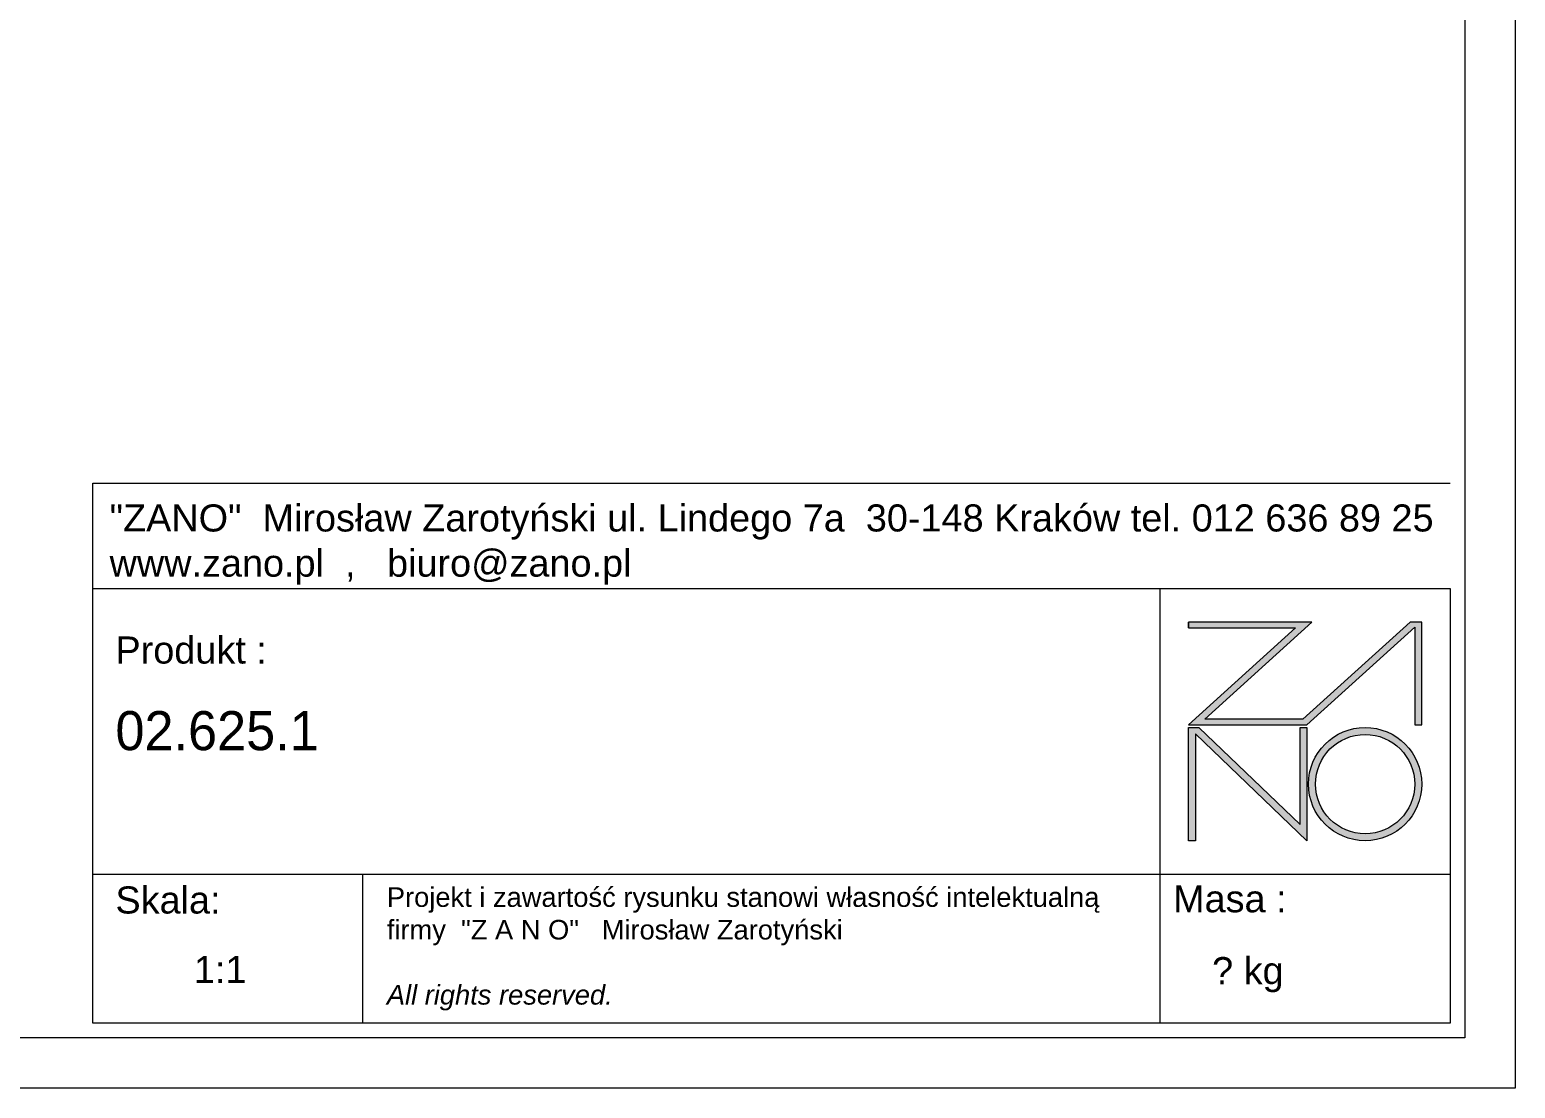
# Model space of a CAD drawing. Header units: inches. Extents: x 15 to 4613, y 7 to 3258.
# Drawn here: x 2331 to 4613, y 7 to 1633 of the extents above; entities that cross this region are included whole.
import ezdxf

# ---------------------------------------------------------------- set-up
doc = ezdxf.new("R2010")
doc.units = ezdxf.units.IN
doc.header["$MEASUREMENT"] = 0
doc.linetypes.add('CENTER', pattern=[10.16, 6.35, -1.27, 1.27, -1.27])
doc.layers.add('BEND', color=5, linetype='CENTER')
doc.layers.add('tabelka', color=155, linetype='Continuous')
doc.styles.get("Standard").update_dxf_attribs({"font": 'arial.ttf'})

# ---------------------------------------------------------------- blocks, each defined once
blk = doc.blocks.new('zano')
at = {"layer": 'Defpoints', "lineweight": 5}
for points in [[(6270.2, 3716.2), (6270.2, 3707.4), (6434.8, 3707.4), (6270.2, 3558.4), (6452.4, 3558.4), (6617.9, 3708.2), (6617.9, 3558.4), (6628.6, 3558.4), (6628.6, 3716.2), (6610.7, 3716.2), (6446.1, 3567.2), (6295.4, 3567.2), (6459.9, 3716.2), (6270.2, 3716.2), (6270.2, 3707.4)], [(6270.2, 3554.4), (6286.2, 3554.4), (6441.7, 3405.6), (6441.7, 3554.4), (6452.4, 3554.4), (6452.4, 3380.5), (6281, 3544.6), (6281, 3380.5), (6270.2, 3380.5)]]:
    blk.add_hatch(color=251, dxfattribs=at).paths.add_polyline_path(points)
h = blk.add_hatch(color=251, dxfattribs=at)
h.paths.add_polyline_path([(6454.7, 3467.4, 1), (6628.6, 3467.4, 1)])
h.paths.add_polyline_path([(6617.9, 3467.4, -1), (6465.4, 3467.4, -1)], flags=16)
at = {"layer": 'Defpoints', "color": 251, "lineweight": 5}
blk.add_lwpolyline([(6434.8, 3707.4), (6270.2, 3558.4), (6452.4, 3558.4), (6617.9, 3708.2), (6617.9, 3558.4), (6628.6, 3558.4), (6628.6, 3716.2), (6610.7, 3716.2), (6446.1, 3567.2), (6295.4, 3567.2), (6459.9, 3716.2), (6270.2, 3716.2), (6270.2, 3707.4), (6432.1, 3707.4)], dxfattribs=at)
for points in [[(6270.2, 3716.2), (6270.2, 3707.4), (6434.8, 3707.4), (6270.2, 3558.4), (6452.4, 3558.4), (6617.9, 3708.2), (6617.9, 3558.4), (6628.6, 3558.4), (6628.6, 3716.2), (6610.7, 3716.2), (6446.1, 3567.2), (6295.4, 3567.2), (6459.9, 3716.2), (6270.2, 3716.2), (6270.2, 3707.4)], [(6270.2, 3554.4), (6286.2, 3554.4), (6441.7, 3405.6), (6441.7, 3554.4), (6452.4, 3554.4), (6452.4, 3380.5), (6281, 3544.6), (6281, 3380.5), (6270.2, 3380.5)]]:
    blk.add_lwpolyline(points, close=True, dxfattribs=at)
for radius in [87, 76.3]:
    blk.add_circle((6541.7, 3467.4), radius, dxfattribs=at)
blk = doc.blocks.new('A$C7C605EE8')
at = {"layer": 'tabelka', "lineweight": 5}
for p, q in [((17.7, 829), (2102.7, 829)), ((17.7, 667.2), (17.7, 829)), ((17.7, 829), (2102.7, 829)), ((1656.8, 667.2), (1656.8, 228.6)), ((17.7, 228.6), (2102.7, 228.6)), ((431.9, 228.6), (431.9, 0)), ((1656.8, 228.6), (1656.8, 0))]:
    blk.add_line(p, q, dxfattribs=at)
blk.add_lwpolyline([(17.7, 667.2), (2102.7, 667.2), (2102.7, 0), (17.7, 0)], close=True, dxfattribs=at)
blk.add_blockref('zano', (-4569.7, -3100.4))
at = {"layer": 'tabelka', "lineweight": 5, "attachment_point": 1}
for s, insert, char_height, width in [('{\\fArial|b0|i0|c238|p34;"ZANO"  Mirosław Zarotyński ul. Lindego 7a  30-148 Kraków tel. 012 636 89 25\\Pwww.zano.pl  ,   biuro@zano.pl}', (43.3, 796.5), 41.595, 2040.38), ('{\\fArial|b0|i0|c238|p34;Produkt : }', (52.3, 593.7), 41.595, 265.273), ('{\\fCentury Gothic|b0|i0|c238|p34;02.625.1}', (52.3, 479.1), 60, 849.376), ('{\\fArial|b0|i0|c238|p34;Skala: }', (52.3, 209.9), 41.595, 191.675), ('{\\fArial|b0|i0|c238|p34;Masa :}', (1677, 211.8), 41.595, 200.457), ('{\\fArial|b0|i0|c238|p34;1:1}', (172.8, 103.1), 41.595, 42.482), ('{\\fArial|b0|i0|c238|p34;? kg}', (1737, 101.4), 41.595, 290.547)]:
    blk.add_mtext(s, dxfattribs=dict(at, insert=insert, char_height=char_height, width=width))
at = {"layer": 'tabelka', "color": 1, "lineweight": 5, "insert": (469.2, 208.5), "char_height": 30, "width": 1186.12, "attachment_point": 1}
blk.add_mtext('{\\fArial|b0|i0|c0|p34;Projekt i zawartość rysunku stanowi własność intelektualną firmy \\fArial|b0|i0|c238|p34; "Z A N O"   Mirosław Zarotyński\\fArial|b0|i1|c238|p34;\\P\\PAll rights reserved.}', dxfattribs=at)

msp = doc.modelspace()

# ---------------------------------------------------------------- linework, layer by layer
at = {"layer": 'tabelka', "lineweight": 5}
for points in [[(15.4, 3258.2), (4613, 3258.2), (4613, 7.4), (15.4, 7.4)], [(92.8, 3180.8), (4535.6, 3180.8), (4535.6, 84.8), (92.8, 84.8)]]:
    msp.add_lwpolyline(points, close=True, dxfattribs=at)

# ---------------------------------------------------------------- block references
at = {"layer": 'BEND'}
msp.add_blockref('A$C7C605EE8', (2410.3, 107.4), dxfattribs=at)

doc.saveas('drawing.dxf')
